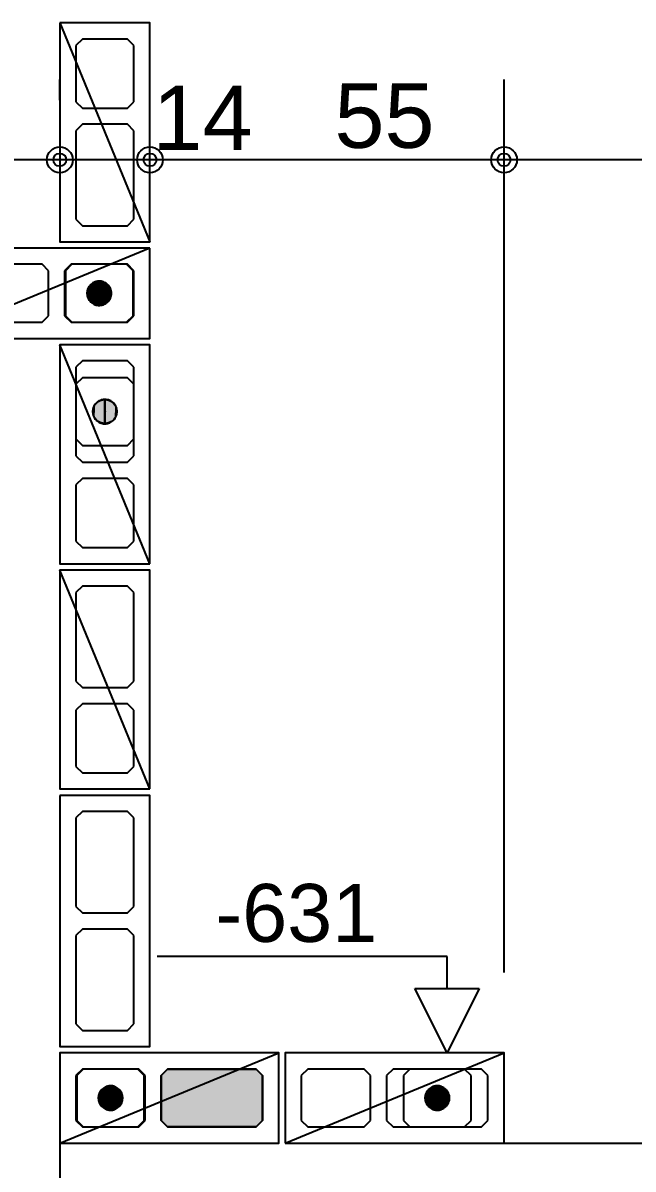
# Model space of a CAD drawing. Extents: x 0 to 119, y 0 to 84.
# Drawn here: x 29.819 to 31.714, y 42.346 to 45.907 of the extents above; entities that cross this region are included whole.
import ezdxf

# ---------------------------------------------------------------- set-up
doc = ezdxf.new("R2010")
doc.units = 0
doc.header["$MEASUREMENT"] = 0
doc.linetypes.add('ESTILO_TQS_0003', pattern=[1.5, 0.5, -0.4, 0.1, -0.5])
doc.linetypes.add('ESTILO_TQS_0005', pattern=[0.4, 0.3, -0.1])
for name, color, linetype in [('17', 90, 'CONTINUOUS'), ('20', 1, 'CONTINUOUS'), ('27', 250, 'CONTINUOUS'), ('3', 7, 'CONTINUOUS'), ('35', 255, 'CONTINUOUS'), ('9', 8, 'CONTINUOUS')]:
    doc.layers.add(name, color=color, linetype=linetype)
doc.styles.add('TQS_ARIAL', font='arial.ttf')

msp = doc.modelspace()

# ---------------------------------------------------------------- linework, layer by layer
at = {"layer": '17', "color": 90, "linetype": 'Continuous'}
for p, q in [((30.00616, 42.65668), (29.98616, 42.63668)), ((29.98616, 42.63668), (29.98616, 42.49668)), ((30.17616, 42.65668), (30.00616, 42.65668)), ((30.19616, 42.63668), (30.17616, 42.65668)), ((30.19616, 42.49668), (30.19616, 42.63668)), ((31.02116, 42.65668), (31.00116, 42.63668)), ((31.00116, 42.63668), (31.00116, 42.49668)), ((31.19116, 42.65668), (31.02116, 42.65668)), ((31.21116, 42.63668), (31.19116, 42.65668)), ((31.21116, 42.49668), (31.21116, 42.63668)), ((29.98616, 42.49668), (30.00616, 42.47668)), ((30.17616, 42.47668), (30.19616, 42.49668)), ((31.00116, 42.49668), (31.02116, 42.47668)), ((31.19116, 42.47668), (31.21116, 42.49668)), ((30.00616, 42.47668), (30.17616, 42.47668)), ((31.02116, 42.47668), (31.19116, 42.47668))]:
    msp.add_line(p, q, dxfattribs=at)
for points in [[(30.09176, 42.56668), (30.091757, 42.566619), (30.091748, 42.566559), (30.091732, 42.5665), (30.091711, 42.566443), (30.091685, 42.566389), (30.091652, 42.566337), (30.091615, 42.566289), (30.091573, 42.566245), (30.091527, 42.566206), (30.091477, 42.566171), (30.091424, 42.566141), (30.091368, 42.566117), (30.09131, 42.566099), (30.091251, 42.566087), (30.09119, 42.566081), (30.09113, 42.566081), (30.091069, 42.566087), (30.09101, 42.566099), (30.090952, 42.566117), (30.090896, 42.566141), (30.090843, 42.566171), (30.090793, 42.566206), (30.090747, 42.566245), (30.090705, 42.566289), (30.090668, 42.566337), (30.090635, 42.566389), (30.090609, 42.566443), (30.090588, 42.5665), (30.090572, 42.566559), (30.090563, 42.566619), (30.09056, 42.56668), (30.12896, 42.56668), (30.128766, 42.570504), (30.128186, 42.574289), (30.127226, 42.577996), (30.125897, 42.581587), (30.12421, 42.585024), (30.122185, 42.588274), (30.119841, 42.591302), (30.117203, 42.594077), (30.114298, 42.596571), (30.111155, 42.598759), (30.107807, 42.600617), (30.104288, 42.602127), (30.100635, 42.603273), (30.096884, 42.604044), (30.093075, 42.604431), (30.089245, 42.604431), (30.085436, 42.604044), (30.081685, 42.603273), (30.078032, 42.602127), (30.074513, 42.600617), (30.071165, 42.598759), (30.068022, 42.596571), (30.065117, 42.594077), (30.062479, 42.591302), (30.060135, 42.588274), (30.05811, 42.585024), (30.056423, 42.581587), (30.055094, 42.577996), (30.054134, 42.574289), (30.053554, 42.570504), (30.05336, 42.56668), (30.09176, 42.56668)], [(31.10676, 42.56668), (31.106757, 42.566619), (31.106748, 42.566559), (31.106732, 42.5665), (31.106711, 42.566443), (31.106685, 42.566389), (31.106652, 42.566337), (31.106615, 42.566289), (31.106573, 42.566245), (31.106527, 42.566206), (31.106477, 42.566171), (31.106424, 42.566141), (31.106368, 42.566117), (31.10631, 42.566099), (31.106251, 42.566087), (31.10619, 42.566081), (31.10613, 42.566081), (31.106069, 42.566087), (31.10601, 42.566099), (31.105952, 42.566117), (31.105896, 42.566141), (31.105843, 42.566171), (31.105793, 42.566206), (31.105747, 42.566245), (31.105705, 42.566289), (31.105668, 42.566337), (31.105635, 42.566389), (31.105609, 42.566443), (31.105588, 42.5665), (31.105572, 42.566559), (31.105563, 42.566619), (31.10556, 42.56668), (31.14396, 42.56668), (31.143766, 42.570504), (31.143186, 42.574289), (31.142226, 42.577996), (31.140897, 42.581587), (31.13921, 42.585024), (31.137185, 42.588274), (31.134841, 42.591302), (31.132203, 42.594077), (31.129298, 42.596571), (31.126155, 42.598759), (31.122807, 42.600617), (31.119288, 42.602127), (31.115635, 42.603273), (31.111884, 42.604044), (31.108075, 42.604431), (31.104245, 42.604431), (31.100436, 42.604044), (31.096685, 42.603273), (31.093032, 42.602127), (31.089513, 42.600617), (31.086165, 42.598759), (31.083022, 42.596571), (31.080117, 42.594077), (31.077479, 42.591302), (31.075135, 42.588274), (31.07311, 42.585024), (31.071423, 42.581587), (31.070094, 42.577996), (31.069134, 42.574289), (31.068554, 42.570504), (31.06836, 42.56668), (31.10676, 42.56668)], [(30.09056, 42.56668), (30.090563, 42.566741), (30.090572, 42.566801), (30.090588, 42.56686), (30.090609, 42.566917), (30.090635, 42.566971), (30.090668, 42.567023), (30.090705, 42.567071), (30.090747, 42.567115), (30.090793, 42.567154), (30.090843, 42.567189), (30.090896, 42.567219), (30.090952, 42.567243), (30.09101, 42.567261), (30.091069, 42.567273), (30.09113, 42.567279), (30.09119, 42.567279), (30.091251, 42.567273), (30.09131, 42.567261), (30.091368, 42.567243), (30.091424, 42.567219), (30.091477, 42.567189), (30.091527, 42.567154), (30.091573, 42.567115), (30.091615, 42.567071), (30.091652, 42.567023), (30.091685, 42.566971), (30.091711, 42.566917), (30.091732, 42.56686), (30.091748, 42.566801), (30.091757, 42.566741), (30.09176, 42.56668), (30.05336, 42.56668), (30.053554, 42.562856), (30.054134, 42.559071), (30.055094, 42.555364), (30.056423, 42.551773), (30.05811, 42.548336), (30.060135, 42.545086), (30.062479, 42.542058), (30.065117, 42.539283), (30.068022, 42.536789), (30.071165, 42.534601), (30.074513, 42.532743), (30.078032, 42.531233), (30.081685, 42.530087), (30.085436, 42.529316), (30.089245, 42.528929), (30.093075, 42.528929), (30.096884, 42.529316), (30.100635, 42.530087), (30.104288, 42.531233), (30.107807, 42.532743), (30.111155, 42.534601), (30.114298, 42.536789), (30.117203, 42.539283), (30.119841, 42.542058), (30.122185, 42.545086), (30.12421, 42.548336), (30.125897, 42.551773), (30.127226, 42.555364), (30.128186, 42.559071), (30.128766, 42.562856), (30.12896, 42.56668), (30.09056, 42.56668)], [(31.10556, 42.56668), (31.105563, 42.566741), (31.105572, 42.566801), (31.105588, 42.56686), (31.105609, 42.566917), (31.105635, 42.566971), (31.105668, 42.567023), (31.105705, 42.567071), (31.105747, 42.567115), (31.105793, 42.567154), (31.105843, 42.567189), (31.105896, 42.567219), (31.105952, 42.567243), (31.10601, 42.567261), (31.106069, 42.567273), (31.10613, 42.567279), (31.10619, 42.567279), (31.106251, 42.567273), (31.10631, 42.567261), (31.106368, 42.567243), (31.106424, 42.567219), (31.106477, 42.567189), (31.106527, 42.567154), (31.106573, 42.567115), (31.106615, 42.567071), (31.106652, 42.567023), (31.106685, 42.566971), (31.106711, 42.566917), (31.106732, 42.56686), (31.106748, 42.566801), (31.106757, 42.566741), (31.10676, 42.56668), (31.06836, 42.56668), (31.068554, 42.562856), (31.069134, 42.559071), (31.070094, 42.555364), (31.071423, 42.551773), (31.07311, 42.548336), (31.075135, 42.545086), (31.077479, 42.542058), (31.080117, 42.539283), (31.083022, 42.536789), (31.086165, 42.534601), (31.089513, 42.532743), (31.093032, 42.531233), (31.096685, 42.530087), (31.100436, 42.529316), (31.104245, 42.528929), (31.108075, 42.528929), (31.111884, 42.529316), (31.115635, 42.530087), (31.119288, 42.531233), (31.122807, 42.532743), (31.126155, 42.534601), (31.129298, 42.536789), (31.132203, 42.539283), (31.134841, 42.542058), (31.137185, 42.545086), (31.13921, 42.548336), (31.140897, 42.551773), (31.142226, 42.555364), (31.143186, 42.559071), (31.143766, 42.562856), (31.14396, 42.56668), (31.10556, 42.56668)]]:
    msp.add_lwpolyline(points, dxfattribs=at)
for centre in [(30.09116, 42.56668), (31.10616, 42.56668)]:
    msp.add_circle(centre, 0.0372, dxfattribs=at)
for points in [[(30.09176, 42.56668), (30.060135, 42.588274), (30.05811, 42.585024)], [(30.09176, 42.56668), (30.062479, 42.591302), (30.060135, 42.588274)], [(30.09176, 42.56668), (30.065117, 42.594077), (30.062479, 42.591302)], [(30.09176, 42.56668), (30.068022, 42.596571), (30.065117, 42.594077)], [(30.09176, 42.56668), (30.071165, 42.598759), (30.068022, 42.596571)], [(30.09176, 42.56668), (30.074513, 42.600617), (30.071165, 42.598759)], [(30.09176, 42.56668), (30.078032, 42.602127), (30.074513, 42.600617)], [(30.09176, 42.56668), (30.081685, 42.603273), (30.078032, 42.602127)], [(30.09176, 42.56668), (30.085436, 42.604044), (30.081685, 42.603273)], [(30.09176, 42.56668), (30.089245, 42.604431), (30.085436, 42.604044)], [(30.09176, 42.56668), (30.093075, 42.604431), (30.089245, 42.604431)], [(30.12896, 42.56668), (30.093075, 42.604431), (30.09176, 42.56668)], [(30.12896, 42.56668), (30.096884, 42.604044), (30.093075, 42.604431)], [(30.12896, 42.56668), (30.100635, 42.603273), (30.096884, 42.604044)], [(30.12896, 42.56668), (30.104288, 42.602127), (30.100635, 42.603273)], [(30.12896, 42.56668), (30.107807, 42.600617), (30.104288, 42.602127)], [(30.12896, 42.56668), (30.111155, 42.598759), (30.107807, 42.600617)], [(30.12896, 42.56668), (30.114298, 42.596571), (30.111155, 42.598759)], [(30.12896, 42.56668), (30.117203, 42.594077), (30.114298, 42.596571)], [(30.12896, 42.56668), (30.119841, 42.591302), (30.117203, 42.594077)], [(30.12896, 42.56668), (30.122185, 42.588274), (30.119841, 42.591302)], [(30.12896, 42.56668), (30.12421, 42.585024), (30.122185, 42.588274)], [(31.10676, 42.56668), (31.075135, 42.588274), (31.07311, 42.585024)], [(31.10676, 42.56668), (31.077479, 42.591302), (31.075135, 42.588274)], [(31.10676, 42.56668), (31.080117, 42.594077), (31.077479, 42.591302)], [(31.10676, 42.56668), (31.083022, 42.596571), (31.080117, 42.594077)], [(31.10676, 42.56668), (31.086165, 42.598759), (31.083022, 42.596571)], [(31.10676, 42.56668), (31.089513, 42.600617), (31.086165, 42.598759)], [(31.10676, 42.56668), (31.093032, 42.602127), (31.089513, 42.600617)], [(31.10676, 42.56668), (31.096685, 42.603273), (31.093032, 42.602127)], [(31.10676, 42.56668), (31.100436, 42.604044), (31.096685, 42.603273)], [(31.10676, 42.56668), (31.104245, 42.604431), (31.100436, 42.604044)], [(31.10676, 42.56668), (31.108075, 42.604431), (31.104245, 42.604431)], [(31.14396, 42.56668), (31.108075, 42.604431), (31.10676, 42.56668)], [(31.14396, 42.56668), (31.111884, 42.604044), (31.108075, 42.604431)], [(31.14396, 42.56668), (31.115635, 42.603273), (31.111884, 42.604044)], [(31.14396, 42.56668), (31.119288, 42.602127), (31.115635, 42.603273)], [(31.14396, 42.56668), (31.122807, 42.600617), (31.119288, 42.602127)], [(31.14396, 42.56668), (31.126155, 42.598759), (31.122807, 42.600617)], [(31.14396, 42.56668), (31.129298, 42.596571), (31.126155, 42.598759)], [(31.14396, 42.56668), (31.132203, 42.594077), (31.129298, 42.596571)], [(31.14396, 42.56668), (31.134841, 42.591302), (31.132203, 42.594077)], [(31.14396, 42.56668), (31.137185, 42.588274), (31.134841, 42.591302)], [(31.14396, 42.56668), (31.13921, 42.585024), (31.137185, 42.588274)], [(30.09176, 42.56668), (30.053554, 42.570504), (30.05336, 42.56668)], [(30.09056, 42.56668), (30.05336, 42.56668), (30.053554, 42.562856)], [(30.09176, 42.56668), (30.054134, 42.574289), (30.053554, 42.570504)], [(30.09056, 42.56668), (30.053554, 42.562856), (30.054134, 42.559071)], [(30.09176, 42.56668), (30.055094, 42.577996), (30.054134, 42.574289)], [(30.09056, 42.56668), (30.054134, 42.559071), (30.055094, 42.555364)], [(30.09176, 42.56668), (30.056423, 42.581587), (30.055094, 42.577996)], [(30.09056, 42.56668), (30.055094, 42.555364), (30.056423, 42.551773)], [(30.09176, 42.56668), (30.05811, 42.585024), (30.056423, 42.581587)], [(30.09056, 42.56668), (30.056423, 42.551773), (30.05811, 42.548336)], [(30.09056, 42.56668), (30.05811, 42.548336), (30.060135, 42.545086)], [(30.09056, 42.56668), (30.060135, 42.545086), (30.062479, 42.542058)], [(30.09056, 42.56668), (30.062479, 42.542058), (30.065117, 42.539283)], [(30.09056, 42.56668), (30.065117, 42.539283), (30.068022, 42.536789)], [(30.09056, 42.56668), (30.068022, 42.536789), (30.071165, 42.534601)], [(30.09056, 42.56668), (30.071165, 42.534601), (30.074513, 42.532743)], [(30.09056, 42.56668), (30.074513, 42.532743), (30.078032, 42.531233)], [(30.09056, 42.56668), (30.078032, 42.531233), (30.081685, 42.530087)], [(30.09056, 42.56668), (30.081685, 42.530087), (30.085436, 42.529316)], [(30.09056, 42.56668), (30.085436, 42.529316), (30.089245, 42.528929)], [(30.09056, 42.56668), (30.089245, 42.528929), (30.093075, 42.528929)], [(30.090793, 42.567154), (30.090588, 42.56686), (30.09056, 42.56668)], [(30.090793, 42.567154), (30.09056, 42.56668), (30.09056, 42.56668)], [(30.090793, 42.567154), (30.09056, 42.56668), (30.09056, 42.56668)], [(30.090793, 42.567154), (30.09056, 42.56668), (30.09056, 42.56668)], [(30.090793, 42.567154), (30.09056, 42.56668), (30.09056, 42.56668)], [(30.090793, 42.567154), (30.09056, 42.56668), (30.09056, 42.56668)], [(30.090793, 42.567154), (30.09056, 42.56668), (30.09056, 42.56668)], [(30.090793, 42.567154), (30.09056, 42.56668), (30.09056, 42.56668)], [(30.090793, 42.567154), (30.09056, 42.56668), (30.09056, 42.56668)], [(30.090793, 42.567154), (30.09056, 42.56668), (30.09056, 42.56668)], [(30.090793, 42.567154), (30.09056, 42.56668), (30.09056, 42.56668)], [(30.090793, 42.567154), (30.09056, 42.56668), (30.09056, 42.56668)], [(30.090793, 42.567154), (30.09056, 42.56668), (30.09056, 42.56668)], [(30.090793, 42.567154), (30.09056, 42.56668), (30.09056, 42.56668)], [(30.090793, 42.567154), (30.09056, 42.56668), (30.09056, 42.56668)], [(30.090793, 42.567154), (30.09056, 42.56668), (30.09056, 42.56668)], [(30.090793, 42.567154), (30.09056, 42.56668), (30.09056, 42.56668)], [(30.090793, 42.567154), (30.09056, 42.56668), (30.09056, 42.56668)], [(30.090793, 42.567154), (30.09056, 42.56668), (30.09056, 42.56668)], [(30.090793, 42.567154), (30.09056, 42.56668), (30.09056, 42.56668)], [(30.090793, 42.567154), (30.09056, 42.56668), (30.09056, 42.56668)], [(30.090793, 42.567154), (30.09056, 42.56668), (30.09056, 42.56668)], [(30.090793, 42.567154), (30.09056, 42.56668), (30.09056, 42.56668)], [(30.09056, 42.56668), (30.093075, 42.528929), (30.12896, 42.56668)], [(30.090793, 42.567154), (30.090635, 42.566971), (30.090588, 42.56686)], [(30.090793, 42.567154), (30.090668, 42.567023), (30.090635, 42.566971)], [(30.090793, 42.567154), (30.090705, 42.567071), (30.090668, 42.567023)], [(30.090793, 42.567154), (30.090747, 42.567115), (30.090705, 42.567071)], [(30.090793, 42.567154), (30.090793, 42.567154), (30.090747, 42.567115)], [(30.090793, 42.567154), (30.090747, 42.567115), (30.090747, 42.567115)], [(30.090793, 42.567154), (30.090793, 42.567154), (30.090793, 42.567154)], [(30.09176, 42.56668), (30.091527, 42.566206), (30.091527, 42.566206)], [(30.09176, 42.56668), (30.091527, 42.566206), (30.091527, 42.566206)], [(30.09176, 42.56668), (30.091527, 42.566206), (30.091573, 42.566245)], [(30.09176, 42.56668), (30.091573, 42.566245), (30.091573, 42.566245)], [(30.09176, 42.56668), (30.091573, 42.566245), (30.091615, 42.566289)], [(30.09176, 42.56668), (30.091615, 42.566289), (30.091652, 42.566337)], [(30.09176, 42.56668), (30.091652, 42.566337), (30.091685, 42.566389)], [(30.09176, 42.56668), (30.091685, 42.566389), (30.091732, 42.5665)], [(30.09176, 42.56668), (30.091732, 42.5665), (30.09176, 42.56668)], [(30.09176, 42.56668), (30.09176, 42.56668), (30.09176, 42.56668)], [(30.09176, 42.56668), (30.09176, 42.56668), (30.09176, 42.56668)], [(30.09176, 42.56668), (30.09176, 42.56668), (30.09176, 42.56668)], [(30.09176, 42.56668), (30.09176, 42.56668), (30.09176, 42.56668)], [(30.09176, 42.56668), (30.09176, 42.56668), (30.09176, 42.56668)], [(30.09176, 42.56668), (30.09176, 42.56668), (30.09176, 42.56668)], [(30.09176, 42.56668), (30.09176, 42.56668), (30.09176, 42.56668)], [(30.09176, 42.56668), (30.09176, 42.56668), (30.09176, 42.56668)], [(30.09176, 42.56668), (30.09176, 42.56668), (30.09176, 42.56668)], [(30.09176, 42.56668), (30.09176, 42.56668), (30.09176, 42.56668)], [(30.09176, 42.56668), (30.09176, 42.56668), (30.09176, 42.56668)], [(30.09176, 42.56668), (30.09176, 42.56668), (30.09176, 42.56668)], [(30.09176, 42.56668), (30.09176, 42.56668), (30.09176, 42.56668)], [(30.09176, 42.56668), (30.09176, 42.56668), (30.09176, 42.56668)], [(30.09176, 42.56668), (30.09176, 42.56668), (30.09176, 42.56668)], [(30.09176, 42.56668), (30.09176, 42.56668), (30.09176, 42.56668)], [(30.09176, 42.56668), (30.09176, 42.56668), (30.09176, 42.56668)], [(30.09176, 42.56668), (30.09176, 42.56668), (30.09176, 42.56668)], [(30.09176, 42.56668), (30.09176, 42.56668), (30.09176, 42.56668)], [(30.09176, 42.56668), (30.09176, 42.56668), (30.09176, 42.56668)], [(30.09176, 42.56668), (30.09176, 42.56668), (30.09176, 42.56668)], [(30.12896, 42.56668), (30.093075, 42.528929), (30.096884, 42.529316)], [(30.12896, 42.56668), (30.096884, 42.529316), (30.100635, 42.530087)], [(30.12896, 42.56668), (30.100635, 42.530087), (30.104288, 42.531233)], [(30.12896, 42.56668), (30.104288, 42.531233), (30.107807, 42.532743)], [(30.12896, 42.56668), (30.107807, 42.532743), (30.111155, 42.534601)], [(30.12896, 42.56668), (30.111155, 42.534601), (30.114298, 42.536789)], [(30.12896, 42.56668), (30.114298, 42.536789), (30.117203, 42.539283)], [(30.12896, 42.56668), (30.117203, 42.539283), (30.119841, 42.542058)], [(30.12896, 42.56668), (30.119841, 42.542058), (30.122185, 42.545086)], [(30.12896, 42.56668), (30.122185, 42.545086), (30.12421, 42.548336)], [(30.12896, 42.56668), (30.125897, 42.581587), (30.12421, 42.585024)], [(30.12896, 42.56668), (30.12421, 42.548336), (30.125897, 42.551773)], [(30.12896, 42.56668), (30.127226, 42.577996), (30.125897, 42.581587)], [(30.12896, 42.56668), (30.125897, 42.551773), (30.127226, 42.555364)], [(30.12896, 42.56668), (30.128186, 42.574289), (30.127226, 42.577996)], [(30.12896, 42.56668), (30.127226, 42.555364), (30.128186, 42.559071)], [(30.12896, 42.56668), (30.128766, 42.570504), (30.128186, 42.574289)], [(30.12896, 42.56668), (30.128186, 42.559071), (30.128766, 42.562856)], [(31.10676, 42.56668), (31.068554, 42.570504), (31.06836, 42.56668)], [(31.10556, 42.56668), (31.06836, 42.56668), (31.068554, 42.562856)], [(31.10676, 42.56668), (31.069134, 42.574289), (31.068554, 42.570504)], [(31.10556, 42.56668), (31.068554, 42.562856), (31.069134, 42.559071)], [(31.10676, 42.56668), (31.070094, 42.577996), (31.069134, 42.574289)], [(31.10556, 42.56668), (31.069134, 42.559071), (31.070094, 42.555364)], [(31.10676, 42.56668), (31.071423, 42.581587), (31.070094, 42.577996)], [(31.10556, 42.56668), (31.070094, 42.555364), (31.071423, 42.551773)], [(31.10676, 42.56668), (31.07311, 42.585024), (31.071423, 42.581587)], [(31.10556, 42.56668), (31.071423, 42.551773), (31.07311, 42.548336)], [(31.10556, 42.56668), (31.07311, 42.548336), (31.075135, 42.545086)], [(31.10556, 42.56668), (31.075135, 42.545086), (31.077479, 42.542058)], [(31.10556, 42.56668), (31.077479, 42.542058), (31.080117, 42.539283)], [(31.10556, 42.56668), (31.080117, 42.539283), (31.083022, 42.536789)], [(31.10556, 42.56668), (31.083022, 42.536789), (31.086165, 42.534601)], [(31.10556, 42.56668), (31.086165, 42.534601), (31.089513, 42.532743)], [(31.10556, 42.56668), (31.089513, 42.532743), (31.093032, 42.531233)], [(31.10556, 42.56668), (31.093032, 42.531233), (31.096685, 42.530087)], [(31.10556, 42.56668), (31.096685, 42.530087), (31.100436, 42.529316)], [(31.10556, 42.56668), (31.100436, 42.529316), (31.104245, 42.528929)], [(31.10556, 42.56668), (31.104245, 42.528929), (31.108075, 42.528929)], [(31.105793, 42.567154), (31.105588, 42.56686), (31.10556, 42.56668)], [(31.105793, 42.567154), (31.10556, 42.56668), (31.10556, 42.56668)], [(31.105793, 42.567154), (31.10556, 42.56668), (31.10556, 42.56668)], [(31.105793, 42.567154), (31.10556, 42.56668), (31.10556, 42.56668)], [(31.105793, 42.567154), (31.10556, 42.56668), (31.10556, 42.56668)], [(31.105793, 42.567154), (31.10556, 42.56668), (31.10556, 42.56668)], [(31.105793, 42.567154), (31.10556, 42.56668), (31.10556, 42.56668)], [(31.105793, 42.567154), (31.10556, 42.56668), (31.10556, 42.56668)], [(31.105793, 42.567154), (31.10556, 42.56668), (31.10556, 42.56668)], [(31.105793, 42.567154), (31.10556, 42.56668), (31.10556, 42.56668)], [(31.105793, 42.567154), (31.10556, 42.56668), (31.10556, 42.56668)], [(31.105793, 42.567154), (31.10556, 42.56668), (31.10556, 42.56668)], [(31.105793, 42.567154), (31.10556, 42.56668), (31.10556, 42.56668)], [(31.105793, 42.567154), (31.10556, 42.56668), (31.10556, 42.56668)], [(31.105793, 42.567154), (31.10556, 42.56668), (31.10556, 42.56668)], [(31.105793, 42.567154), (31.10556, 42.56668), (31.10556, 42.56668)], [(31.105793, 42.567154), (31.10556, 42.56668), (31.10556, 42.56668)], [(31.105793, 42.567154), (31.10556, 42.56668), (31.10556, 42.56668)], [(31.105793, 42.567154), (31.10556, 42.56668), (31.10556, 42.56668)], [(31.105793, 42.567154), (31.10556, 42.56668), (31.10556, 42.56668)], [(31.105793, 42.567154), (31.10556, 42.56668), (31.10556, 42.56668)], [(31.105793, 42.567154), (31.10556, 42.56668), (31.10556, 42.56668)], [(31.105793, 42.567154), (31.10556, 42.56668), (31.10556, 42.56668)], [(31.10556, 42.56668), (31.108075, 42.528929), (31.14396, 42.56668)], [(31.105793, 42.567154), (31.105635, 42.566971), (31.105588, 42.56686)], [(31.105793, 42.567154), (31.105668, 42.567023), (31.105635, 42.566971)], [(31.105793, 42.567154), (31.105705, 42.567071), (31.105668, 42.567023)], [(31.105793, 42.567154), (31.105747, 42.567115), (31.105705, 42.567071)], [(31.105793, 42.567154), (31.105793, 42.567154), (31.105747, 42.567115)], [(31.105793, 42.567154), (31.105747, 42.567115), (31.105747, 42.567115)], [(31.105793, 42.567154), (31.105793, 42.567154), (31.105793, 42.567154)], [(31.10676, 42.56668), (31.106527, 42.566206), (31.106527, 42.566206)], [(31.10676, 42.56668), (31.106527, 42.566206), (31.106527, 42.566206)], [(31.10676, 42.56668), (31.106527, 42.566206), (31.106573, 42.566245)], [(31.10676, 42.56668), (31.106573, 42.566245), (31.106573, 42.566245)], [(31.10676, 42.56668), (31.106573, 42.566245), (31.106615, 42.566289)], [(31.10676, 42.56668), (31.106615, 42.566289), (31.106652, 42.566337)], [(31.10676, 42.56668), (31.106652, 42.566337), (31.106685, 42.566389)], [(31.10676, 42.56668), (31.106685, 42.566389), (31.106732, 42.5665)], [(31.10676, 42.56668), (31.106732, 42.5665), (31.10676, 42.56668)], [(31.10676, 42.56668), (31.10676, 42.56668), (31.10676, 42.56668)], [(31.10676, 42.56668), (31.10676, 42.56668), (31.10676, 42.56668)], [(31.10676, 42.56668), (31.10676, 42.56668), (31.10676, 42.56668)], [(31.10676, 42.56668), (31.10676, 42.56668), (31.10676, 42.56668)], [(31.10676, 42.56668), (31.10676, 42.56668), (31.10676, 42.56668)], [(31.10676, 42.56668), (31.10676, 42.56668), (31.10676, 42.56668)], [(31.10676, 42.56668), (31.10676, 42.56668), (31.10676, 42.56668)], [(31.10676, 42.56668), (31.10676, 42.56668), (31.10676, 42.56668)], [(31.10676, 42.56668), (31.10676, 42.56668), (31.10676, 42.56668)], [(31.10676, 42.56668), (31.10676, 42.56668), (31.10676, 42.56668)], [(31.10676, 42.56668), (31.10676, 42.56668), (31.10676, 42.56668)], [(31.10676, 42.56668), (31.10676, 42.56668), (31.10676, 42.56668)], [(31.10676, 42.56668), (31.10676, 42.56668), (31.10676, 42.56668)], [(31.10676, 42.56668), (31.10676, 42.56668), (31.10676, 42.56668)], [(31.10676, 42.56668), (31.10676, 42.56668), (31.10676, 42.56668)], [(31.10676, 42.56668), (31.10676, 42.56668), (31.10676, 42.56668)], [(31.10676, 42.56668), (31.10676, 42.56668), (31.10676, 42.56668)], [(31.10676, 42.56668), (31.10676, 42.56668), (31.10676, 42.56668)], [(31.10676, 42.56668), (31.10676, 42.56668), (31.10676, 42.56668)], [(31.10676, 42.56668), (31.10676, 42.56668), (31.10676, 42.56668)], [(31.10676, 42.56668), (31.10676, 42.56668), (31.10676, 42.56668)], [(31.14396, 42.56668), (31.108075, 42.528929), (31.111884, 42.529316)], [(31.14396, 42.56668), (31.111884, 42.529316), (31.115635, 42.530087)], [(31.14396, 42.56668), (31.115635, 42.530087), (31.119288, 42.531233)], [(31.14396, 42.56668), (31.119288, 42.531233), (31.122807, 42.532743)], [(31.14396, 42.56668), (31.122807, 42.532743), (31.126155, 42.534601)], [(31.14396, 42.56668), (31.126155, 42.534601), (31.129298, 42.536789)], [(31.14396, 42.56668), (31.129298, 42.536789), (31.132203, 42.539283)], [(31.14396, 42.56668), (31.132203, 42.539283), (31.134841, 42.542058)], [(31.14396, 42.56668), (31.134841, 42.542058), (31.137185, 42.545086)], [(31.14396, 42.56668), (31.137185, 42.545086), (31.13921, 42.548336)], [(31.14396, 42.56668), (31.140897, 42.581587), (31.13921, 42.585024)], [(31.14396, 42.56668), (31.13921, 42.548336), (31.140897, 42.551773)], [(31.14396, 42.56668), (31.142226, 42.577996), (31.140897, 42.581587)], [(31.14396, 42.56668), (31.140897, 42.551773), (31.142226, 42.555364)], [(31.14396, 42.56668), (31.143186, 42.574289), (31.142226, 42.577996)], [(31.14396, 42.56668), (31.142226, 42.555364), (31.143186, 42.559071)], [(31.14396, 42.56668), (31.143766, 42.570504), (31.143186, 42.574289)], [(31.14396, 42.56668), (31.143186, 42.559071), (31.143766, 42.562856)]]:
    msp.add_solid(points, dxfattribs=at)
at = {"layer": '20', "color": 1, "linetype": 'Continuous'}
for p, q in [((31.136448, 43.00668), (30.236448, 43.00668)), ((31.136448, 42.90668), (31.136448, 43.00668)), ((31.136448, 42.70668), (31.036448, 42.90668)), ((31.036448, 42.90668), (31.236448, 42.90668)), ((31.236448, 42.90668), (31.136448, 42.70668))]:
    msp.add_line(p, q, dxfattribs=at)
at = {"layer": '27', "color": 250, "linetype": 'ESTILO_TQS_0005'}
for points in [[(30.00366, 45.856729), (29.98366, 45.836729), (29.98366, 45.661729), (30.00366, 45.641729), (30.14366, 45.641729), (30.16366, 45.661729), (30.16366, 45.836729), (30.14366, 45.856729), (30.00366, 45.856729)], [(30.00366, 45.591729), (29.98366, 45.571729), (29.98366, 45.296729), (30.00366, 45.276729), (30.14366, 45.276729), (30.16366, 45.296729), (30.16366, 45.571729), (30.14366, 45.591729), (30.00366, 45.591729)], [(29.89866, 45.136729), (29.87866, 45.156729), (29.60366, 45.156729), (29.58366, 45.136729), (29.58366, 44.996729), (29.60366, 44.976729), (29.87866, 44.976729), (29.89866, 44.996729), (29.89866, 45.136729)], [(30.16366, 45.136729), (30.14366, 45.156729), (29.96866, 45.156729), (29.94866, 45.136729), (29.94866, 44.996729), (29.96866, 44.976729), (30.14366, 44.976729), (30.16366, 44.996729), (30.16366, 45.136729)], [(30.143664, 44.541729), (30.163664, 44.561729), (30.163664, 44.836729), (30.143664, 44.856729), (30.003664, 44.856729), (29.983664, 44.836729), (29.983664, 44.561729), (30.003664, 44.541729), (30.143664, 44.541729)], [(30.143664, 44.276729), (30.163664, 44.296729), (30.163664, 44.471729), (30.143664, 44.491729), (30.003664, 44.491729), (29.983664, 44.471729), (29.983664, 44.296729), (30.003664, 44.276729), (30.143664, 44.276729)], [(30.143664, 43.841729), (30.163664, 43.861729), (30.163664, 44.136729), (30.143664, 44.156729), (30.003664, 44.156729), (29.983664, 44.136729), (29.983664, 43.861729), (30.003664, 43.841729), (30.143664, 43.841729)], [(30.143664, 43.576729), (30.163664, 43.596729), (30.163664, 43.771729), (30.143664, 43.791729), (30.003664, 43.791729), (29.983664, 43.771729), (29.983664, 43.596729), (30.003664, 43.576729), (30.143664, 43.576729)], [(30.00366, 43.45668), (29.98366, 43.43668), (29.98366, 43.16168), (30.00366, 43.14168), (30.14366, 43.14168), (30.16366, 43.16168), (30.16366, 43.43668), (30.14366, 43.45668), (30.00366, 43.45668)], [(30.00366, 43.09168), (29.98366, 43.07168), (29.98366, 42.79668), (30.00366, 42.77668), (30.14366, 42.77668), (30.16366, 42.79668), (30.16366, 43.07168), (30.14366, 43.09168), (30.00366, 43.09168)], [(29.98366, 42.49668), (30.00366, 42.47668), (30.17866, 42.47668), (30.19866, 42.49668), (30.19866, 42.63668), (30.17866, 42.65668), (30.00366, 42.65668), (29.98366, 42.63668), (29.98366, 42.49668)], [(30.24866, 42.49668), (30.26866, 42.47668), (30.54366, 42.47668), (30.56366, 42.49668), (30.56366, 42.63668), (30.54366, 42.65668), (30.26866, 42.65668), (30.24866, 42.63668), (30.24866, 42.49668)], [(30.68366, 42.49668), (30.70366, 42.47668), (30.87866, 42.47668), (30.89866, 42.49668), (30.89866, 42.63668), (30.87866, 42.65668), (30.70366, 42.65668), (30.68366, 42.63668), (30.68366, 42.49668)], [(30.94866, 42.49668), (30.96866, 42.47668), (31.24366, 42.47668), (31.26366, 42.49668), (31.26366, 42.63668), (31.24366, 42.65668), (30.96866, 42.65668), (30.94866, 42.63668), (30.94866, 42.49668)]]:
    msp.add_lwpolyline(points, dxfattribs=at)
at = {"layer": '3', "color": 7, "linetype": 'Continuous'}
for p, q in [((29.93366, 45.906729), (30.21366, 45.226729)), ((30.21366, 45.206729), (29.53366, 44.926729)), ((29.97116, 45.156728), (29.95116, 45.136729)), ((30.14116, 45.156729), (29.97116, 45.156728)), ((30.16116, 45.136729), (30.14116, 45.156729)), ((29.95116, 45.136729), (29.95116, 44.996728)), ((30.16116, 44.996728), (30.16116, 45.136729)), ((29.95116, 44.996728), (29.97116, 44.976728)), ((29.97116, 44.976728), (30.14116, 44.976729)), ((30.14116, 44.976729), (30.16116, 44.996728)), ((30.213664, 44.226729), (29.933664, 44.906729)), ((30.003664, 44.804228), (29.983664, 44.784229)), ((30.143664, 44.804229), (30.003664, 44.804228)), ((30.163664, 44.784229), (30.143664, 44.804229)), ((29.983664, 44.784229), (29.983664, 44.614228)), ((30.163664, 44.614228), (30.163664, 44.784229)), ((29.983664, 44.614228), (30.003664, 44.594228)), ((30.003664, 44.594228), (30.143664, 44.594229)), ((30.143664, 44.594229), (30.163664, 44.614228)), ((30.213664, 43.526729), (29.933664, 44.206729)), ((29.93366, 42.42668), (30.61366, 42.70668)), ((30.63366, 42.42668), (31.31366, 42.70668))]:
    msp.add_line(p, q, dxfattribs=at)
for points in [[(29.93366, 45.906729), (29.93366, 45.226729), (30.21366, 45.226729), (30.21366, 45.906729), (29.93366, 45.906729)], [(30.21366, 45.206729), (29.53366, 45.206729), (29.53366, 44.926729), (30.21366, 44.926729), (30.21366, 45.206729)], [(30.05676, 45.066729), (30.056757, 45.066668), (30.056748, 45.066608), (30.056732, 45.066549), (30.056711, 45.066492), (30.056685, 45.066437), (30.056652, 45.066386), (30.056615, 45.066338), (30.056573, 45.066294), (30.056527, 45.066254), (30.056477, 45.066219), (30.056424, 45.06619), (30.056368, 45.066166), (30.05631, 45.066148), (30.056251, 45.066135), (30.05619, 45.066129), (30.05613, 45.066129), (30.056069, 45.066135), (30.05601, 45.066148), (30.055952, 45.066166), (30.055896, 45.06619), (30.055843, 45.066219), (30.055793, 45.066254), (30.055747, 45.066294), (30.055705, 45.066338), (30.055668, 45.066386), (30.055635, 45.066437), (30.055609, 45.066492), (30.055588, 45.066549), (30.055572, 45.066608), (30.055563, 45.066668), (30.05556, 45.066729), (30.09396, 45.066729), (30.093766, 45.070553), (30.093186, 45.074338), (30.092226, 45.078044), (30.090897, 45.081635), (30.08921, 45.085073), (30.087185, 45.088322), (30.084841, 45.09135), (30.082203, 45.094126), (30.079298, 45.09662), (30.076155, 45.098807), (30.072807, 45.100666), (30.069288, 45.102176), (30.065635, 45.103322), (30.061884, 45.104093), (30.058075, 45.10448), (30.054245, 45.10448), (30.050436, 45.104093), (30.046685, 45.103322), (30.043032, 45.102176), (30.039513, 45.100666), (30.036165, 45.098807), (30.033022, 45.09662), (30.030117, 45.094126), (30.027479, 45.09135), (30.025135, 45.088322), (30.02311, 45.085073), (30.021423, 45.081635), (30.020094, 45.078044), (30.019134, 45.074338), (30.018554, 45.070553), (30.01836, 45.066728), (30.05676, 45.066729)], [(30.05556, 45.066729), (30.055563, 45.066789), (30.055572, 45.066849), (30.055588, 45.066908), (30.055609, 45.066965), (30.055635, 45.06702), (30.055668, 45.067071), (30.055705, 45.067119), (30.055747, 45.067163), (30.055793, 45.067203), (30.055843, 45.067238), (30.055896, 45.067267), (30.055952, 45.067291), (30.05601, 45.067309), (30.056069, 45.067322), (30.05613, 45.067328), (30.05619, 45.067328), (30.056251, 45.067322), (30.05631, 45.067309), (30.056368, 45.067291), (30.056424, 45.067267), (30.056477, 45.067238), (30.056527, 45.067203), (30.056573, 45.067163), (30.056615, 45.067119), (30.056652, 45.067071), (30.056685, 45.06702), (30.056711, 45.066965), (30.056732, 45.066908), (30.056748, 45.066849), (30.056757, 45.066789), (30.05676, 45.066729), (30.01836, 45.066728), (30.018554, 45.062904), (30.019134, 45.059119), (30.020094, 45.055413), (30.021423, 45.051822), (30.02311, 45.048384), (30.025135, 45.045135), (30.027479, 45.042107), (30.030117, 45.039331), (30.033022, 45.036837), (30.036165, 45.03465), (30.039513, 45.032791), (30.043032, 45.031281), (30.046685, 45.030135), (30.050436, 45.029364), (30.054245, 45.028977), (30.058075, 45.028977), (30.061884, 45.029364), (30.065635, 45.030135), (30.069288, 45.031281), (30.072807, 45.032791), (30.076155, 45.03465), (30.079298, 45.036837), (30.082203, 45.039331), (30.084841, 45.042107), (30.087185, 45.045135), (30.08921, 45.048384), (30.090897, 45.051822), (30.092226, 45.055413), (30.093186, 45.059119), (30.093766, 45.062904), (30.09396, 45.066729), (30.05556, 45.066729)], [(30.213664, 44.226729), (30.213664, 44.906729), (29.933664, 44.906729), (29.933664, 44.226729), (30.213664, 44.226729)], [(30.073664, 44.699829), (30.073724, 44.699825), (30.073784, 44.699816), (30.073843, 44.699801), (30.0739, 44.69978), (30.073955, 44.699753), (30.074006, 44.699721), (30.074054, 44.699684), (30.074099, 44.699642), (30.074138, 44.699596), (30.074173, 44.699546), (30.074202, 44.699493), (30.074226, 44.699437), (30.074245, 44.699379), (30.074257, 44.699319), (30.074263, 44.699259), (30.074263, 44.699198), (30.074257, 44.699138), (30.074245, 44.699078), (30.074226, 44.69902), (30.074202, 44.698964), (30.074173, 44.698911), (30.074138, 44.698861), (30.074099, 44.698815), (30.074054, 44.698773), (30.074006, 44.698736), (30.073955, 44.698704), (30.0739, 44.698677), (30.073843, 44.698656), (30.073784, 44.698641), (30.073724, 44.698632), (30.073664, 44.698629), (30.073664, 44.737029), (30.069839, 44.736835), (30.066055, 44.736255), (30.062348, 44.735295), (30.058757, 44.733965), (30.055319, 44.732279), (30.05207, 44.730253), (30.049042, 44.72791), (30.046266, 44.725271), (30.043772, 44.722366), (30.041585, 44.719223), (30.039727, 44.715875), (30.038217, 44.712357), (30.03707, 44.708703), (30.0363, 44.704952), (30.035912, 44.701143), (30.035912, 44.697314), (30.0363, 44.693505), (30.03707, 44.689754), (30.038217, 44.6861), (30.039727, 44.682582), (30.041585, 44.679234), (30.043772, 44.676091), (30.046266, 44.673186), (30.049042, 44.670547), (30.05207, 44.668204), (30.055319, 44.666178), (30.058757, 44.664492), (30.062348, 44.663162), (30.066055, 44.662202), (30.06984, 44.661622), (30.073664, 44.661429), (30.073664, 44.699829)], [(30.073664, 44.698629), (30.073603, 44.698632), (30.073543, 44.698641), (30.073484, 44.698656), (30.073427, 44.698677), (30.073372, 44.698704), (30.073321, 44.698736), (30.073273, 44.698773), (30.073229, 44.698815), (30.073189, 44.698861), (30.073154, 44.698911), (30.073125, 44.698964), (30.073101, 44.69902), (30.073083, 44.699078), (30.073071, 44.699138), (30.073064, 44.699198), (30.073064, 44.699259), (30.073071, 44.699319), (30.073083, 44.699379), (30.073101, 44.699437), (30.073125, 44.699493), (30.073154, 44.699546), (30.073189, 44.699596), (30.073229, 44.699642), (30.073273, 44.699684), (30.073321, 44.699721), (30.073372, 44.699753), (30.073427, 44.69978), (30.073484, 44.699801), (30.073543, 44.699816), (30.073603, 44.699825), (30.073664, 44.699829), (30.073664, 44.661429), (30.077488, 44.661622), (30.081273, 44.662202), (30.08498, 44.663162), (30.08857, 44.664492), (30.092008, 44.666178), (30.095258, 44.668204), (30.098286, 44.670547), (30.101061, 44.673186), (30.103555, 44.676091), (30.105742, 44.679234), (30.107601, 44.682582), (30.109111, 44.6861), (30.110257, 44.689754), (30.111028, 44.693505), (30.111415, 44.697314), (30.111415, 44.701143), (30.111028, 44.704952), (30.110257, 44.708703), (30.109111, 44.712357), (30.107601, 44.715875), (30.105742, 44.719223), (30.103555, 44.722366), (30.101061, 44.725271), (30.098286, 44.72791), (30.095258, 44.730253), (30.092008, 44.732279), (30.08857, 44.733965), (30.08498, 44.735295), (30.081273, 44.736255), (30.077488, 44.736835), (30.073664, 44.737029), (30.073664, 44.698629)], [(30.213664, 43.526729), (30.213664, 44.206729), (29.933664, 44.206729), (29.933664, 43.526729), (30.213664, 43.526729)], [(29.93366, 43.50668), (29.93366, 42.72668), (30.21366, 42.72668), (30.21366, 43.50668), (29.93366, 43.50668)], [(29.93366, 42.42668), (30.61366, 42.42668), (30.61366, 42.70668), (29.93366, 42.70668), (29.93366, 42.42668)], [(30.63366, 42.42668), (31.31366, 42.42668), (31.31366, 42.70668), (30.63366, 42.70668), (30.63366, 42.42668)], [(29.93366, 42.42668), (29.93366, 40.02668), (36.71366, 40.02668), (36.71366, 41.02668)], [(31.31366, 42.42668), (34.33366, 42.42668)]]:
    msp.add_lwpolyline(points, dxfattribs=at)
for centre in [(30.05616, 45.066729), (30.073664, 44.699229)]:
    msp.add_circle(centre, 0.0372, dxfattribs=at)
for points in [[(30.05676, 45.066729), (30.021423, 45.081635), (30.020094, 45.078044)], [(30.05676, 45.066729), (30.02311, 45.085073), (30.021423, 45.081635)], [(30.05676, 45.066729), (30.025135, 45.088322), (30.02311, 45.085073)], [(30.05676, 45.066729), (30.027479, 45.09135), (30.025135, 45.088322)], [(30.05676, 45.066729), (30.030117, 45.094126), (30.027479, 45.09135)], [(30.05676, 45.066729), (30.033022, 45.09662), (30.030117, 45.094126)], [(30.05676, 45.066729), (30.036165, 45.098807), (30.033022, 45.09662)], [(30.05676, 45.066729), (30.039513, 45.100666), (30.036165, 45.098807)], [(30.05676, 45.066729), (30.043032, 45.102176), (30.039513, 45.100666)], [(30.05676, 45.066729), (30.046685, 45.103322), (30.043032, 45.102176)], [(30.05676, 45.066729), (30.050436, 45.104093), (30.046685, 45.103322)], [(30.05676, 45.066729), (30.054245, 45.10448), (30.050436, 45.104093)], [(30.05676, 45.066729), (30.058075, 45.10448), (30.054245, 45.10448)], [(30.09396, 45.066729), (30.058075, 45.10448), (30.05676, 45.066729)], [(30.09396, 45.066729), (30.061884, 45.104093), (30.058075, 45.10448)], [(30.09396, 45.066729), (30.065635, 45.103322), (30.061884, 45.104093)], [(30.09396, 45.066729), (30.069288, 45.102176), (30.065635, 45.103322)], [(30.09396, 45.066729), (30.072807, 45.100666), (30.069288, 45.102176)], [(30.09396, 45.066729), (30.076155, 45.098807), (30.072807, 45.100666)], [(30.09396, 45.066729), (30.079298, 45.09662), (30.076155, 45.098807)], [(30.09396, 45.066729), (30.082203, 45.094126), (30.079298, 45.09662)], [(30.09396, 45.066729), (30.084841, 45.09135), (30.082203, 45.094126)], [(30.09396, 45.066729), (30.087185, 45.088322), (30.084841, 45.09135)], [(30.09396, 45.066729), (30.08921, 45.085073), (30.087185, 45.088322)], [(30.09396, 45.066729), (30.090897, 45.081635), (30.08921, 45.085073)], [(30.09396, 45.066729), (30.092226, 45.078044), (30.090897, 45.081635)], [(30.05676, 45.066729), (30.018554, 45.070553), (30.01836, 45.066728)], [(30.05556, 45.066729), (30.01836, 45.066728), (30.018554, 45.062904)], [(30.05676, 45.066729), (30.019134, 45.074338), (30.018554, 45.070553)], [(30.05556, 45.066729), (30.018554, 45.062904), (30.019134, 45.059119)], [(30.05676, 45.066729), (30.020094, 45.078044), (30.019134, 45.074338)], [(30.05556, 45.066729), (30.019134, 45.059119), (30.020094, 45.055413)], [(30.05556, 45.066729), (30.020094, 45.055413), (30.021423, 45.051822)], [(30.05556, 45.066729), (30.021423, 45.051822), (30.02311, 45.048384)], [(30.05556, 45.066729), (30.02311, 45.048384), (30.025135, 45.045135)], [(30.05556, 45.066729), (30.025135, 45.045135), (30.027479, 45.042107)], [(30.05556, 45.066729), (30.027479, 45.042107), (30.030117, 45.039331)], [(30.05556, 45.066729), (30.030117, 45.039331), (30.033022, 45.036837)], [(30.05556, 45.066729), (30.033022, 45.036837), (30.036165, 45.03465)], [(30.05556, 45.066729), (30.036165, 45.03465), (30.039513, 45.032791)], [(30.05556, 45.066729), (30.039513, 45.032791), (30.043032, 45.031281)], [(30.05556, 45.066729), (30.043032, 45.031281), (30.046685, 45.030135)], [(30.05556, 45.066729), (30.046685, 45.030135), (30.050436, 45.029364)], [(30.05556, 45.066729), (30.050436, 45.029364), (30.054245, 45.028977)], [(30.05556, 45.066729), (30.054245, 45.028977), (30.058075, 45.028977)], [(30.055793, 45.067203), (30.055588, 45.066908), (30.05556, 45.066729)], [(30.055793, 45.067203), (30.05556, 45.066729), (30.05556, 45.066729)], [(30.055793, 45.067203), (30.05556, 45.066729), (30.05556, 45.066729)], [(30.055793, 45.067203), (30.05556, 45.066729), (30.05556, 45.066729)], [(30.055793, 45.067203), (30.05556, 45.066729), (30.05556, 45.066729)], [(30.055793, 45.067203), (30.05556, 45.066729), (30.05556, 45.066729)], [(30.055793, 45.067203), (30.05556, 45.066729), (30.05556, 45.066729)], [(30.055793, 45.067203), (30.05556, 45.066729), (30.05556, 45.066729)], [(30.055793, 45.067203), (30.05556, 45.066729), (30.05556, 45.066729)], [(30.055793, 45.067203), (30.05556, 45.066729), (30.05556, 45.066729)], [(30.055793, 45.067203), (30.05556, 45.066729), (30.05556, 45.066729)], [(30.055793, 45.067203), (30.05556, 45.066729), (30.05556, 45.066729)], [(30.055793, 45.067203), (30.05556, 45.066729), (30.05556, 45.066729)], [(30.055793, 45.067203), (30.05556, 45.066729), (30.05556, 45.066729)], [(30.055793, 45.067203), (30.05556, 45.066729), (30.05556, 45.066729)], [(30.055793, 45.067203), (30.05556, 45.066729), (30.05556, 45.066729)], [(30.055793, 45.067203), (30.05556, 45.066729), (30.05556, 45.066729)], [(30.055793, 45.067203), (30.05556, 45.066729), (30.05556, 45.066729)], [(30.055793, 45.067203), (30.05556, 45.066729), (30.05556, 45.066729)], [(30.055793, 45.067203), (30.05556, 45.066729), (30.05556, 45.066729)], [(30.055793, 45.067203), (30.05556, 45.066729), (30.05556, 45.066729)], [(30.055793, 45.067203), (30.05556, 45.066729), (30.05556, 45.066729)], [(30.055793, 45.067203), (30.05556, 45.066729), (30.05556, 45.066729)], [(30.05556, 45.066729), (30.058075, 45.028977), (30.09396, 45.066729)], [(30.055793, 45.067203), (30.055635, 45.06702), (30.055588, 45.066908)], [(30.055793, 45.067203), (30.055668, 45.067071), (30.055635, 45.06702)], [(30.055793, 45.067203), (30.055705, 45.067119), (30.055668, 45.067071)], [(30.055793, 45.067203), (30.055747, 45.067163), (30.055705, 45.067119)], [(30.055793, 45.067203), (30.055793, 45.067203), (30.055747, 45.067163)], [(30.055793, 45.067203), (30.055747, 45.067163), (30.055747, 45.067163)], [(30.055793, 45.067203), (30.055793, 45.067203), (30.055793, 45.067203)], [(30.05676, 45.066729), (30.056527, 45.066254), (30.056527, 45.066254)], [(30.05676, 45.066729), (30.056527, 45.066254), (30.056527, 45.066254)], [(30.05676, 45.066729), (30.056527, 45.066254), (30.056573, 45.066294)], [(30.05676, 45.066729), (30.056573, 45.066294), (30.056573, 45.066294)], [(30.05676, 45.066729), (30.056573, 45.066294), (30.056615, 45.066338)], [(30.05676, 45.066729), (30.056615, 45.066338), (30.056652, 45.066386)], [(30.05676, 45.066729), (30.056652, 45.066386), (30.056685, 45.066437)], [(30.05676, 45.066729), (30.056685, 45.066437), (30.056732, 45.066549)], [(30.05676, 45.066729), (30.056732, 45.066549), (30.05676, 45.066729)], [(30.05676, 45.066729), (30.05676, 45.066729), (30.05676, 45.066729)], [(30.05676, 45.066729), (30.05676, 45.066729), (30.05676, 45.066729)], [(30.05676, 45.066729), (30.05676, 45.066729), (30.05676, 45.066729)], [(30.05676, 45.066729), (30.05676, 45.066729), (30.05676, 45.066729)], [(30.05676, 45.066729), (30.05676, 45.066729), (30.05676, 45.066729)], [(30.05676, 45.066729), (30.05676, 45.066729), (30.05676, 45.066729)], [(30.05676, 45.066729), (30.05676, 45.066729), (30.05676, 45.066729)], [(30.05676, 45.066729), (30.05676, 45.066729), (30.05676, 45.066729)], [(30.05676, 45.066729), (30.05676, 45.066729), (30.05676, 45.066729)], [(30.05676, 45.066729), (30.05676, 45.066729), (30.05676, 45.066729)], [(30.05676, 45.066729), (30.05676, 45.066729), (30.05676, 45.066729)], [(30.05676, 45.066729), (30.05676, 45.066729), (30.05676, 45.066729)], [(30.05676, 45.066729), (30.05676, 45.066729), (30.05676, 45.066729)], [(30.05676, 45.066729), (30.05676, 45.066729), (30.05676, 45.066729)], [(30.05676, 45.066729), (30.05676, 45.066729), (30.05676, 45.066729)], [(30.05676, 45.066729), (30.05676, 45.066729), (30.05676, 45.066729)], [(30.05676, 45.066729), (30.05676, 45.066729), (30.05676, 45.066729)], [(30.05676, 45.066729), (30.05676, 45.066729), (30.05676, 45.066729)], [(30.05676, 45.066729), (30.05676, 45.066729), (30.05676, 45.066729)], [(30.05676, 45.066729), (30.05676, 45.066729), (30.05676, 45.066729)], [(30.05676, 45.066729), (30.05676, 45.066729), (30.05676, 45.066729)], [(30.09396, 45.066729), (30.058075, 45.028977), (30.061884, 45.029364)], [(30.09396, 45.066729), (30.061884, 45.029364), (30.065635, 45.030135)], [(30.09396, 45.066729), (30.065635, 45.030135), (30.069288, 45.031281)], [(30.09396, 45.066729), (30.069288, 45.031281), (30.072807, 45.032791)], [(30.09396, 45.066729), (30.072807, 45.032791), (30.076155, 45.03465)], [(30.09396, 45.066729), (30.076155, 45.03465), (30.079298, 45.036837)], [(30.09396, 45.066729), (30.079298, 45.036837), (30.082203, 45.039331)], [(30.09396, 45.066729), (30.082203, 45.039331), (30.084841, 45.042107)], [(30.09396, 45.066729), (30.084841, 45.042107), (30.087185, 45.045135)], [(30.09396, 45.066729), (30.087185, 45.045135), (30.08921, 45.048384)], [(30.09396, 45.066729), (30.08921, 45.048384), (30.090897, 45.051822)], [(30.09396, 45.066729), (30.090897, 45.051822), (30.092226, 45.055413)], [(30.09396, 45.066729), (30.093186, 45.074338), (30.092226, 45.078044)], [(30.09396, 45.066729), (30.092226, 45.055413), (30.093186, 45.059119)], [(30.09396, 45.066729), (30.093766, 45.070553), (30.093186, 45.074338)], [(30.09396, 45.066729), (30.093186, 45.059119), (30.093766, 45.062904)], [(30.043772, 44.722366), (30.043772, 44.676091), (30.046266, 44.725271)], [(30.043772, 44.676091), (30.046266, 44.673186), (30.046266, 44.725271)], [(30.046266, 44.725271), (30.046266, 44.673186), (30.049042, 44.72791)], [(30.046266, 44.673186), (30.049042, 44.670547), (30.049042, 44.72791)], [(30.049042, 44.72791), (30.049042, 44.670547), (30.05207, 44.730253)], [(30.049042, 44.670547), (30.05207, 44.668204), (30.05207, 44.730253)], [(30.05207, 44.730253), (30.05207, 44.668204), (30.055319, 44.732279)], [(30.05207, 44.668204), (30.055319, 44.666178), (30.055319, 44.732279)], [(30.055319, 44.732279), (30.055319, 44.666178), (30.058757, 44.733965)], [(30.055319, 44.666178), (30.058757, 44.664492), (30.058757, 44.733965)], [(30.058757, 44.733965), (30.058757, 44.664492), (30.062348, 44.735295)], [(30.058757, 44.664492), (30.062348, 44.663162), (30.062348, 44.735295)], [(30.062348, 44.735295), (30.062348, 44.663162), (30.066055, 44.736255)], [(30.062348, 44.663162), (30.066055, 44.662202), (30.066055, 44.736255)], [(30.06984, 44.661622), (30.069839, 44.736835), (30.066055, 44.662202)], [(30.066055, 44.736255), (30.066055, 44.662202), (30.069839, 44.736835)], [(30.06984, 44.661622), (30.073664, 44.737029), (30.069839, 44.736835)], [(30.06984, 44.661622), (30.073664, 44.699829), (30.073664, 44.737029)], [(30.073664, 44.698629), (30.077488, 44.736835), (30.073664, 44.737029)], [(30.073664, 44.698629), (30.073664, 44.661429), (30.077488, 44.736835)], [(30.073664, 44.661429), (30.077488, 44.661622), (30.077488, 44.736835)], [(30.077488, 44.736835), (30.077488, 44.661622), (30.081273, 44.736255)], [(30.077488, 44.661622), (30.081273, 44.662202), (30.081273, 44.736255)], [(30.081273, 44.736255), (30.081273, 44.662202), (30.08498, 44.735295)], [(30.081273, 44.662202), (30.08498, 44.663162), (30.08498, 44.735295)], [(30.08498, 44.735295), (30.08498, 44.663162), (30.08857, 44.733965)], [(30.08498, 44.663162), (30.08857, 44.664492), (30.08857, 44.733965)], [(30.08857, 44.733965), (30.08857, 44.664492), (30.092008, 44.732279)], [(30.08857, 44.664492), (30.092008, 44.666178), (30.092008, 44.732279)], [(30.092008, 44.732279), (30.092008, 44.666178), (30.095258, 44.730253)], [(30.092008, 44.666178), (30.095258, 44.668204), (30.095258, 44.730253)], [(30.095258, 44.730253), (30.095258, 44.668204), (30.098286, 44.72791)], [(30.095258, 44.668204), (30.098286, 44.670547), (30.098286, 44.72791)], [(30.098286, 44.72791), (30.098286, 44.670547), (30.101061, 44.725271)], [(30.098286, 44.670547), (30.101061, 44.673186), (30.101061, 44.725271)], [(30.101061, 44.725271), (30.101061, 44.673186), (30.103555, 44.722366)], [(30.035912, 44.701143), (30.035912, 44.697314), (30.0363, 44.704952)], [(30.035912, 44.697314), (30.0363, 44.693505), (30.0363, 44.704952)], [(30.0363, 44.704952), (30.0363, 44.693505), (30.03707, 44.708703)], [(30.0363, 44.693505), (30.03707, 44.689754), (30.03707, 44.708703)], [(30.03707, 44.708703), (30.03707, 44.689754), (30.038217, 44.712357)], [(30.03707, 44.689754), (30.038217, 44.6861), (30.038217, 44.712357)], [(30.038217, 44.712357), (30.038217, 44.6861), (30.039727, 44.715875)], [(30.038217, 44.6861), (30.039727, 44.682582), (30.039727, 44.715875)], [(30.039727, 44.715875), (30.039727, 44.682582), (30.041585, 44.719223)], [(30.039727, 44.682582), (30.041585, 44.679234), (30.041585, 44.719223)], [(30.041585, 44.719223), (30.041585, 44.679234), (30.043772, 44.722366)], [(30.041585, 44.679234), (30.043772, 44.676091), (30.043772, 44.722366)], [(30.06984, 44.661622), (30.073664, 44.661429), (30.073664, 44.699829)], [(30.073229, 44.698815), (30.073664, 44.698629), (30.073189, 44.698861)], [(30.073664, 44.698629), (30.073664, 44.698629), (30.073189, 44.698861)], [(30.073189, 44.698861), (30.073664, 44.698629), (30.073189, 44.698861)], [(30.073664, 44.698629), (30.073664, 44.698629), (30.073189, 44.698861)], [(30.073189, 44.698861), (30.073664, 44.698629), (30.073189, 44.698861)], [(30.073664, 44.698629), (30.073664, 44.698629), (30.073189, 44.698861)], [(30.073273, 44.698773), (30.073664, 44.698629), (30.073229, 44.698815)], [(30.073664, 44.698629), (30.073664, 44.698629), (30.073229, 44.698815)], [(30.073229, 44.698815), (30.073664, 44.698629), (30.073229, 44.698815)], [(30.073664, 44.698629), (30.073664, 44.698629), (30.073229, 44.698815)], [(30.073321, 44.698736), (30.073664, 44.698629), (30.073273, 44.698773)], [(30.073664, 44.698629), (30.073664, 44.698629), (30.073273, 44.698773)], [(30.073372, 44.698704), (30.073664, 44.698629), (30.073321, 44.698736)], [(30.073664, 44.698629), (30.073664, 44.698629), (30.073321, 44.698736)], [(30.073484, 44.698656), (30.073664, 44.698629), (30.073372, 44.698704)], [(30.073664, 44.698629), (30.073664, 44.698629), (30.073372, 44.698704)], [(30.073664, 44.698629), (30.073664, 44.698629), (30.073484, 44.698656)], [(30.073664, 44.698629), (30.073664, 44.698629), (30.073484, 44.698656)], [(30.073664, 44.699829), (30.074138, 44.699596), (30.073664, 44.699829)], [(30.074138, 44.699596), (30.074138, 44.699596), (30.073664, 44.699829)], [(30.073664, 44.699829), (30.074138, 44.699596), (30.073664, 44.699829)], [(30.074138, 44.699596), (30.074138, 44.699596), (30.073664, 44.699829)], [(30.073664, 44.699829), (30.074138, 44.699596), (30.073664, 44.699829)], [(30.074138, 44.699596), (30.074099, 44.699642), (30.073664, 44.699829)], [(30.073664, 44.699829), (30.074099, 44.699642), (30.073664, 44.699829)], [(30.074099, 44.699642), (30.074099, 44.699642), (30.073664, 44.699829)], [(30.073664, 44.699829), (30.074099, 44.699642), (30.073664, 44.699829)], [(30.074099, 44.699642), (30.074054, 44.699684), (30.073664, 44.699829)], [(30.073664, 44.699829), (30.074054, 44.699684), (30.073664, 44.699829)], [(30.074054, 44.699684), (30.074006, 44.699721), (30.073664, 44.699829)], [(30.073664, 44.699829), (30.074006, 44.699721), (30.073664, 44.699829)], [(30.074006, 44.699721), (30.073955, 44.699753), (30.073664, 44.699829)], [(30.073664, 44.699829), (30.073955, 44.699753), (30.073664, 44.699829)], [(30.073955, 44.699753), (30.073843, 44.699801), (30.073664, 44.699829)], [(30.073664, 44.699829), (30.073843, 44.699801), (30.073664, 44.699829)], [(30.073843, 44.699801), (30.073664, 44.699829), (30.073664, 44.699829)], [(30.073664, 44.699829), (30.073664, 44.699829), (30.073664, 44.699829)], [(30.073664, 44.699829), (30.073664, 44.699829), (30.073664, 44.699829)], [(30.073664, 44.699829), (30.073664, 44.699829), (30.073664, 44.699829)], [(30.073664, 44.699829), (30.073664, 44.699829), (30.073664, 44.699829)], [(30.073664, 44.699829), (30.073664, 44.699829), (30.073664, 44.699829)], [(30.073664, 44.699829), (30.073664, 44.699829), (30.073664, 44.699829)], [(30.073664, 44.699829), (30.073664, 44.699829), (30.073664, 44.699829)], [(30.073664, 44.699829), (30.073664, 44.699829), (30.073664, 44.699829)], [(30.073664, 44.699829), (30.073664, 44.699829), (30.073664, 44.699829)], [(30.073664, 44.699829), (30.073664, 44.699829), (30.073664, 44.699829)], [(30.073664, 44.699829), (30.073664, 44.699829), (30.073664, 44.699829)], [(30.073664, 44.699829), (30.073664, 44.699829), (30.073664, 44.699829)], [(30.073664, 44.698629), (30.073664, 44.698629), (30.073664, 44.698629)], [(30.073664, 44.698629), (30.073664, 44.698629), (30.073664, 44.698629)], [(30.073664, 44.698629), (30.073664, 44.698629), (30.073664, 44.698629)], [(30.073664, 44.698629), (30.073664, 44.698629), (30.073664, 44.698629)], [(30.073664, 44.698629), (30.073664, 44.698629), (30.073664, 44.698629)], [(30.073664, 44.698629), (30.073664, 44.698629), (30.073664, 44.698629)], [(30.073664, 44.698629), (30.073664, 44.698629), (30.073664, 44.698629)], [(30.073664, 44.698629), (30.073664, 44.698629), (30.073664, 44.698629)], [(30.073664, 44.698629), (30.073664, 44.698629), (30.073664, 44.698629)], [(30.073664, 44.698629), (30.073664, 44.698629), (30.073664, 44.698629)], [(30.073664, 44.698629), (30.073664, 44.698629), (30.073664, 44.698629)], [(30.073664, 44.698629), (30.073664, 44.698629), (30.073664, 44.698629)], [(30.101061, 44.673186), (30.103555, 44.676091), (30.103555, 44.722366)], [(30.103555, 44.722366), (30.103555, 44.676091), (30.105742, 44.719223)], [(30.103555, 44.676091), (30.105742, 44.679234), (30.105742, 44.719223)], [(30.105742, 44.719223), (30.105742, 44.679234), (30.107601, 44.715875)], [(30.105742, 44.679234), (30.107601, 44.682582), (30.107601, 44.715875)], [(30.107601, 44.715875), (30.107601, 44.682582), (30.109111, 44.712357)], [(30.107601, 44.682582), (30.109111, 44.6861), (30.109111, 44.712357)], [(30.109111, 44.712357), (30.109111, 44.6861), (30.110257, 44.708703)], [(30.109111, 44.6861), (30.110257, 44.689754), (30.110257, 44.708703)], [(30.110257, 44.708703), (30.110257, 44.689754), (30.111028, 44.704952)], [(30.110257, 44.689754), (30.111028, 44.693505), (30.111028, 44.704952)], [(30.111028, 44.704952), (30.111028, 44.693505), (30.111415, 44.701143)], [(30.111028, 44.693505), (30.111415, 44.697314), (30.111415, 44.701143)]]:
    msp.add_solid(points, dxfattribs=at)
at = {"layer": '35', "color": 255, "linetype": 'Continuous'}
for p, q in [((29.93366, 45.666784), (29.93366, 45.731356)), ((29.93366, 45.666784), (29.93366, 45.731356)), ((30.21366, 45.316729), (30.21366, 45.731356)), ((30.21366, 45.316729), (30.21366, 45.731356)), ((31.31366, 42.95668), (31.31366, 45.731356)), ((31.31366, 42.95668), (31.31366, 45.731356)), ((30.18366, 45.481356), (29.08366, 45.481356)), ((30.46366, 45.481356), (29.68366, 45.481356)), ((31.56366, 45.481356), (29.96366, 45.481356)), ((34.58366, 45.481356), (31.06366, 45.481356)), ((29.93366, 45.416784), (29.93366, 45.416784)), ((29.93366, 45.416784), (29.93366, 45.416784)), ((30.21366, 45.066729), (30.21366, 45.066729)), ((30.21366, 45.066729), (30.21366, 45.066729)), ((29.93366, 42.70668), (29.93366, 42.70668)), ((29.93366, 42.70668), (29.93366, 42.70668)), ((31.31366, 42.70668), (31.31366, 42.70668)), ((31.31366, 42.70668), (31.31366, 42.70668)), ((29.93366, 42.42668), (29.93366, 42.42668)), ((29.93366, 42.42668), (29.93366, 42.42668)), ((30.21366, 42.42668), (30.21366, 42.42668)), ((30.21366, 42.42668), (30.21366, 42.42668)), ((31.31366, 42.42668), (31.31366, 42.42668)), ((31.31366, 42.42668), (31.31366, 42.42668))]:
    msp.add_line(p, q, dxfattribs=at)
for centre, radius in [((29.93366, 45.481356), 0.04), ((29.93366, 45.481356), 0.04), ((30.21366, 45.481356), 0.04), ((30.21366, 45.481356), 0.04), ((31.31366, 45.481356), 0.04), ((31.31366, 45.481356), 0.04), ((29.93366, 45.481356), 0.02), ((29.93366, 45.481356), 0.02), ((30.21366, 45.481356), 0.02), ((30.21366, 45.481356), 0.02), ((31.31366, 45.481356), 0.02), ((31.31366, 45.481356), 0.02)]:
    msp.add_circle(centre, radius, dxfattribs=at)
at = {"layer": '9', "color": 8, "linetype": 'Continuous'}
msp.add_lwpolyline([(30.56366, 42.49668), (30.54366, 42.47668), (30.26866, 42.47668), (30.24866, 42.49668), (30.24866, 42.63668), (30.26866, 42.65668), (30.54366, 42.65668), (30.56366, 42.63668), (30.56366, 42.49668)], dxfattribs=at)
for points in [[(30.56366, 42.49668), (30.24866, 42.63668), (30.26866, 42.65668)], [(30.56366, 42.49668), (30.24866, 42.49668), (30.24866, 42.63668)], [(30.56366, 42.49668), (30.26866, 42.65668), (30.54366, 42.65668)], [(30.56366, 42.49668), (30.54366, 42.65668), (30.56366, 42.63668)], [(30.56366, 42.49668), (30.56366, 42.63668), (30.56366, 42.49668)], [(30.56366, 42.49668), (30.26866, 42.47668), (30.24866, 42.49668)], [(30.56366, 42.49668), (30.54366, 42.47668), (30.26866, 42.47668)]]:
    msp.add_solid(points, dxfattribs=at)

# ---------------------------------------------------------------- texts
at = {"layer": '20', "color": 1, "linetype": 'ESTILO_TQS_0003', "style": 'TQS_ARIAL'}
msp.add_text('-631', height=0.18, dxfattribs=at).set_placement((30.416448, 43.05168))
at = {"layer": '35', "color": 255, "linetype": 'Continuous', "style": 'TQS_ARIAL'}
for s, p in [('14', (30.221606, 45.512024)), ('55', (30.786773, 45.518577))]:
    msp.add_text(s, height=0.2, dxfattribs=at).set_placement(p)

doc.saveas('drawing.dxf')
